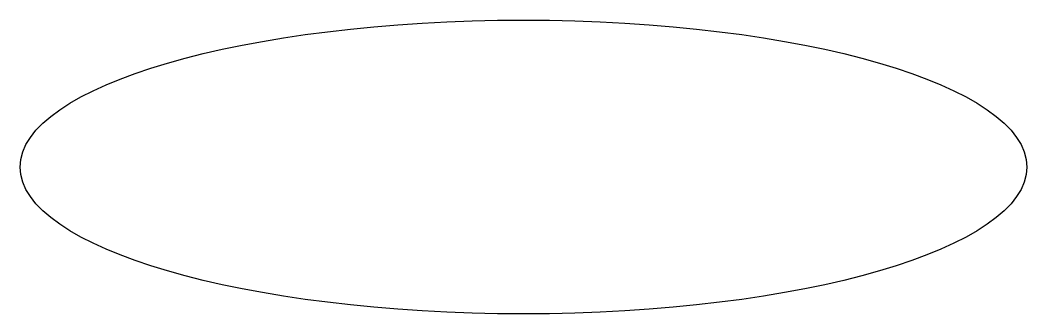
# Model space of a CAD drawing. Header units: millimetres. Extents: x -789 to -149, y 628 to 814.
import ezdxf

# ---------------------------------------------------------------- set-up
doc = ezdxf.new("R2010")
doc.units = ezdxf.units.MM

msp = doc.modelspace()

# ---------------------------------------------------------------- linework, layer by layer
msp.add_ellipse((-469, 721), major_axis=(320.13, 0), ratio=0.291867)

doc.saveas('drawing.dxf')
